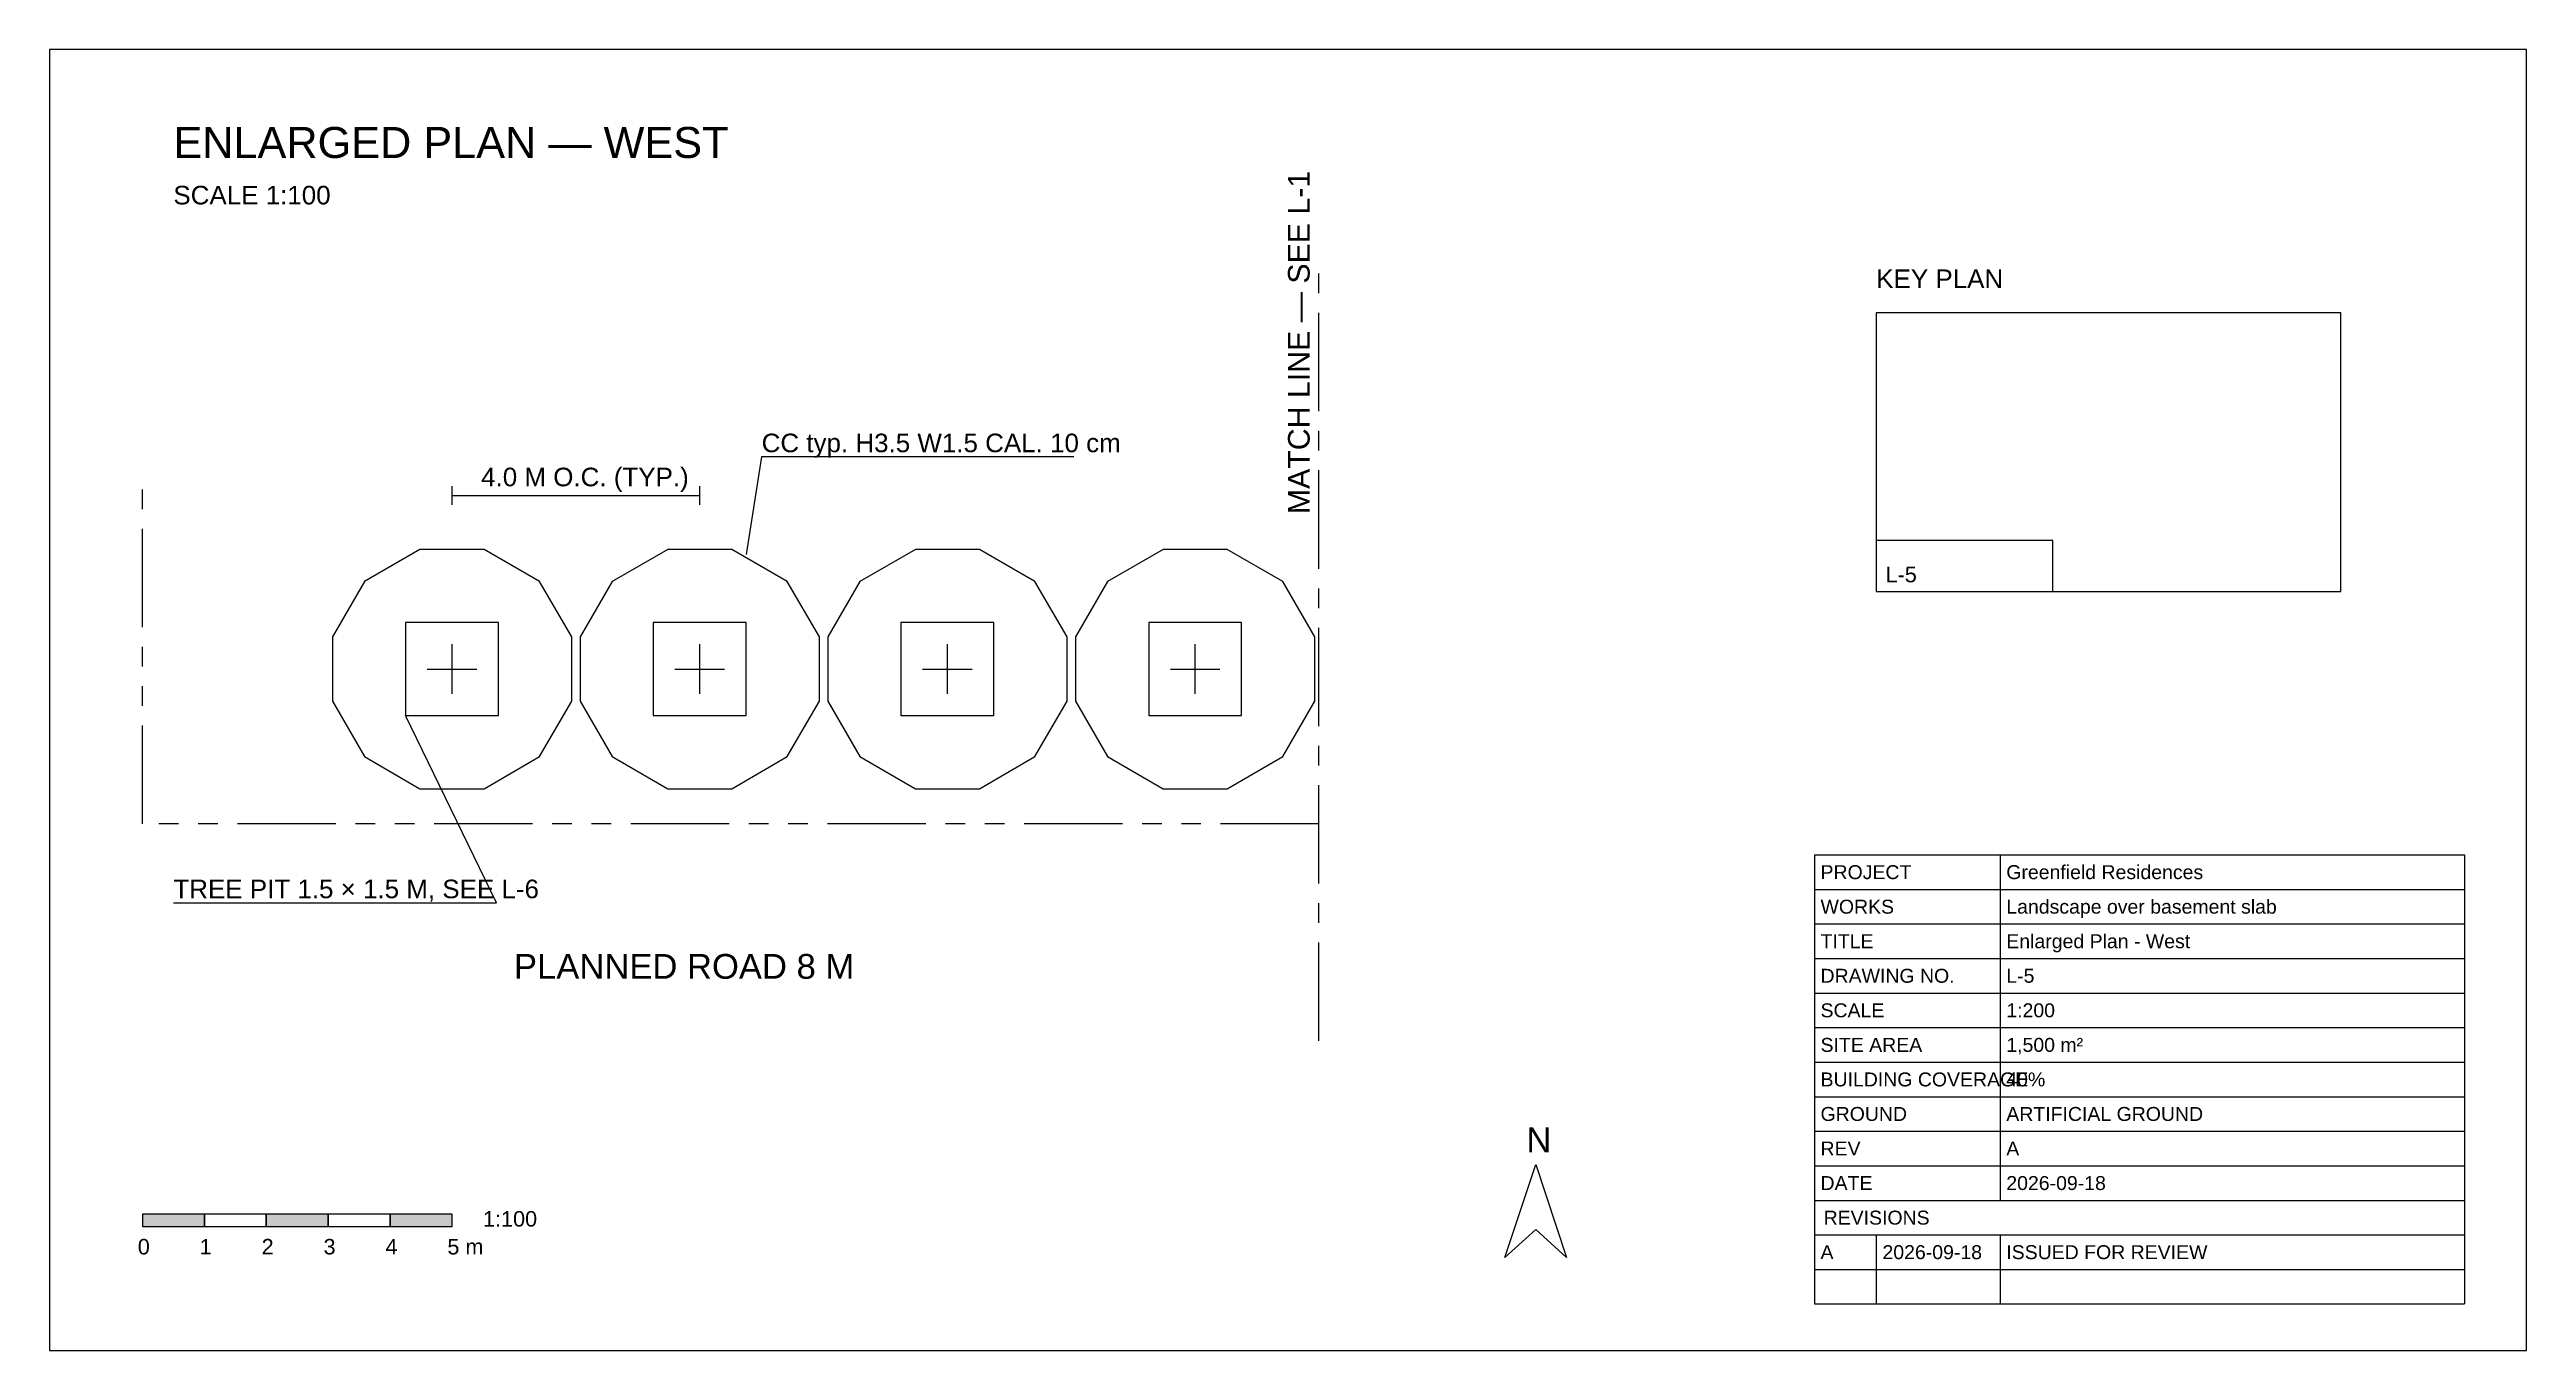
# Model space of a CAD drawing. Header units: metres. Extents: x -3 to 77, y -9 to 33.
import ezdxf

# ---------------------------------------------------------------- set-up
doc = ezdxf.new("R2010")
doc.units = ezdxf.units.M
doc.linetypes.add('CENTER', pattern=[5.08, 3.175, -0.635, 0.635, -0.635])
doc.linetypes.add('PHANTOM', pattern=[6.35, 3.175, -0.635, 0.635, -0.635, 0.635, -0.635])
for name, color, linetype in [('FRAME', 7, 'Continuous'), ('LEADER', 7, 'Continuous'), ('MATCHLINE', 7, 'Continuous'), ('PLANT', 7, 'Continuous'), ('SITE', 7, 'Continuous'), ('TEXT', 7, 'Continuous'), ('TREES', 7, 'Continuous')]:
    doc.layers.add(name, color=color, linetype=linetype)
doc.styles.add('LABELS', font='arial.ttf')

msp = doc.modelspace()

# ---------------------------------------------------------------- hatches: boundary and pattern name
at = {"layer": 'FRAME'}
h = msp.add_hatch(color=7, dxfattribs=at)
h.dxf.hatch_style = 1
h.paths.add_polyline_path([(0, -5), (2, -5), (2, -4.6), (0, -4.6)])
h = msp.add_hatch(color=7, dxfattribs=at)
h.dxf.hatch_style = 1
h.paths.add_polyline_path([(4, -5), (6, -5), (6, -4.6), (4, -4.6)])
h = msp.add_hatch(color=7, dxfattribs=at)
h.dxf.hatch_style = 1
h.paths.add_polyline_path([(8, -5), (10, -5), (10, -4.6), (8, -4.6)])

# ---------------------------------------------------------------- linework, layer by layer
for p, q in [((54, 7), (75, 7)), ((54, 7), (54, 5.885)), ((60, 7), (60, 5.885)), ((75, 7), (75, 5.885)), ((54, 5.885), (75, 5.885)), ((54, 5.885), (54, 4.769)), ((60, 5.885), (60, 4.769)), ((75, 5.885), (75, 4.769)), ((54, 4.769), (75, 4.769)), ((54, 4.769), (54, 3.654)), ((60, 4.769), (60, 3.654)), ((75, 4.769), (75, 3.654)), ((54, 3.654), (75, 3.654)), ((54, 3.654), (54, 2.538)), ((60, 3.654), (60, 2.538)), ((75, 3.654), (75, 2.538)), ((54, 2.538), (75, 2.538)), ((54, 2.538), (54, 1.423)), ((60, 2.538), (60, 1.423)), ((75, 2.538), (75, 1.423)), ((54, 1.423), (75, 1.423)), ((54, 1.423), (54, 0.308)), ((60, 1.423), (60, 0.308)), ((75, 1.423), (75, 0.308)), ((54, 0.308), (75, 0.308)), ((54, 0.308), (54, -0.808)), ((60, 0.308), (60, -0.808)), ((75, 0.308), (75, -0.808)), ((54, -0.808), (75, -0.808)), ((54, -0.808), (54, -1.923)), ((60, -0.808), (60, -1.923)), ((75, -0.808), (75, -1.923)), ((54, -1.923), (75, -1.923)), ((54, -1.923), (54, -3.038)), ((60, -1.923), (60, -3.038)), ((75, -1.923), (75, -3.038)), ((54, -3.038), (75, -3.038)), ((54, -3.038), (54, -4.154)), ((60, -3.038), (60, -4.154)), ((75, -3.038), (75, -4.154)), ((54, -4.154), (75, -4.154)), ((54, -4.154), (75, -4.154)), ((54, -4.154), (54, -5.269)), ((75, -4.154), (75, -5.269)), ((54, -5.269), (75, -5.269)), ((54, -5.269), (54, -6.385)), ((56, -5.269), (56, -6.385)), ((60, -5.269), (60, -6.385)), ((75, -5.269), (75, -6.385)), ((54, -6.385), (75, -6.385)), ((54, -6.385), (54, -7.5)), ((56, -6.385), (56, -7.5)), ((60, -6.385), (60, -7.5)), ((75, -6.385), (75, -7.5)), ((54, -7.5), (75, -7.5))]:
    msp.add_line(p, q, dxfattribs=at)
for points in [[(-3, -9), (77, -9), (77, 33), (-3, 33)], [(56, 15.5), (71, 15.5), (71, 24.5), (56, 24.5)], [(56, 15.5), (61.7, 15.5), (61.7, 17.15), (56, 17.15)], [(44, -6), (45, -3), (46, -6), (45, -5.1)], [(0, -5), (2, -5), (2, -4.6), (0, -4.6)], [(2, -5), (4, -5), (4, -4.6), (2, -4.6)], [(4, -5), (6, -5), (6, -4.6), (4, -4.6)], [(6, -5), (8, -5), (8, -4.6), (6, -4.6)], [(8, -5), (10, -5), (10, -4.6), (8, -4.6)]]:
    msp.add_lwpolyline(points, close=True, dxfattribs=at)
at = {"layer": 'LEADER'}
for points in [[(30.08, 19.85), (20, 19.85), (19.5, 16.7)], [(1, 5.45), (11.44, 5.45), (8.5, 11.5)]]:
    msp.add_lwpolyline(points, dxfattribs=at)
at = {"layer": 'MATCHLINE', "linetype": 'CENTER'}
msp.add_line((38, 1), (38, 26), dxfattribs=at)
at = {"layer": 'PLANT'}
for points in [[(8.5, 11.5), (11.5, 11.5), (11.5, 14.5), (8.5, 14.5)], [(16.5, 11.5), (19.5, 11.5), (19.5, 14.5), (16.5, 14.5)], [(24.5, 11.5), (27.5, 11.5), (27.5, 14.5), (24.5, 14.5)], [(32.5, 11.5), (35.5, 11.5), (35.5, 14.5), (32.5, 14.5)]]:
    msp.add_lwpolyline(points, close=True, dxfattribs=at)
at = {"layer": 'SITE', "linetype": 'PHANTOM'}
msp.add_lwpolyline([(38, 8), (0, 8), (0, 19)], dxfattribs=at)
at = {"layer": 'TEXT'}
for p, q in [((10, 18.3), (10, 18.9)), ((10, 18.6), (18, 18.6)), ((18, 18.3), (18, 18.9))]:
    msp.add_line(p, q, dxfattribs=at)
at = {"layer": 'TREES'}
for p, q in [((10, 12.2), (10, 13.8)), ((18, 12.2), (18, 13.8)), ((26, 12.2), (26, 13.8)), ((34, 12.2), (34, 13.8)), ((9.2, 13), (10.8, 13)), ((17.2, 13), (18.8, 13)), ((25.2, 13), (26.8, 13)), ((33.2, 13), (34.8, 13))]:
    msp.add_line(p, q, dxfattribs=at)
for points in [[(13.864, 14.035), (12.828, 15.828), (11.035, 16.864), (8.965, 16.864), (7.172, 15.828), (6.136, 14.035), (6.136, 11.965), (7.172, 10.172), (8.965, 9.136), (11.035, 9.136), (12.828, 10.172), (13.864, 11.965)], [(21.864, 14.035), (20.828, 15.828), (19.035, 16.864), (16.965, 16.864), (15.172, 15.828), (14.136, 14.035), (14.136, 11.965), (15.172, 10.172), (16.965, 9.136), (19.035, 9.136), (20.828, 10.172), (21.864, 11.965)], [(29.864, 14.035), (28.828, 15.828), (27.035, 16.864), (24.965, 16.864), (23.172, 15.828), (22.136, 14.035), (22.136, 11.965), (23.172, 10.172), (24.965, 9.136), (27.035, 9.136), (28.828, 10.172), (29.864, 11.965)], [(37.864, 14.035), (36.828, 15.828), (35.035, 16.864), (32.965, 16.864), (31.172, 15.828), (30.136, 14.035), (30.136, 11.965), (31.172, 10.172), (32.965, 9.136), (35.035, 9.136), (36.828, 10.172), (37.864, 11.965)]]:
    msp.add_lwpolyline(points, close=True, dxfattribs=at)

# ---------------------------------------------------------------- texts
at = {"layer": 'FRAME', "style": 'LABELS'}
for s, height, p in [('N', 0.8, (44.7, -2.6)), ('1:100', 0.5, (11, -5)), ('0', 0.5, (-0.15, -5.9)), ('1', 0.5, (1.85, -5.9)), ('2', 0.5, (3.85, -5.9)), ('3', 0.5, (5.85, -5.9)), ('4', 0.5, (7.85, -5.9)), ('5 m', 0.5, (9.85, -5.9))]:
    msp.add_text(s, height=height, dxfattribs=at).set_placement(p)
at = {"layer": 'TEXT', "style": 'LABELS'}
for s, height, p in [('ENLARGED PLAN — WEST', 1, (1, 29.5)), ('SCALE 1:100', 0.6, (1, 28)), ('KEY PLAN', 0.6, (56, 25.3)), ('CC typ. H3.5 W1.5 CAL. 10 cm', 0.6, (20, 20)), ('4.0 M O.C. (TYP.)', 0.6, (10.94, 18.9)), ('L-5', 0.5, (56.3, 15.8)), ('PROJECT', 0.45, (54.2, 6.217)), ('Greenfield Residences', 0.45, (60.2, 6.217)), ('TREE PIT 1.5 × 1.5 M, SEE L-6', 0.6, (1, 5.6)), ('WORKS', 0.45, (54.2, 5.102)), ('Landscape over basement slab', 0.45, (60.2, 5.102)), ('TITLE', 0.45, (54.2, 3.987)), ('Enlarged Plan - West', 0.45, (60.2, 3.987)), ('PLANNED ROAD 8 M', 0.8, (12, 3)), ('DRAWING NO.', 0.45, (54.2, 2.871)), ('L-5', 0.45, (60.2, 2.871)), ('SCALE', 0.45, (54.2, 1.756)), ('1:200', 0.45, (60.2, 1.756)), ('SITE AREA', 0.45, (54.2, 0.64)), ('1,500 m²', 0.45, (60.2, 0.64)), ('BUILDING COVERAGE', 0.45, (54.2, -0.475)), ('40%', 0.45, (60.2, -0.475)), ('GROUND', 0.45, (54.2, -1.59)), ('ARTIFICIAL GROUND', 0.45, (60.2, -1.59)), ('REV', 0.45, (54.2, -2.706)), ('A', 0.45, (60.2, -2.706)), ('DATE', 0.45, (54.2, -3.821)), ('2026-09-18', 0.45, (60.2, -3.821)), ('REVISIONS', 0.45, (54.3, -4.937)), ('2026-09-18', 0.45, (56.2, -6.052)), ('ISSUED FOR REVIEW', 0.45, (60.2, -6.052)), ('A', 0.45, (54.2, -6.052))]:
    msp.add_text(s, height=height, dxfattribs=at).set_placement(p)
msp.add_text('MATCH LINE — SEE L-1', height=0.7, rotation=90, dxfattribs=at).set_placement((37.7, 18))

doc.saveas('drawing.dxf')
